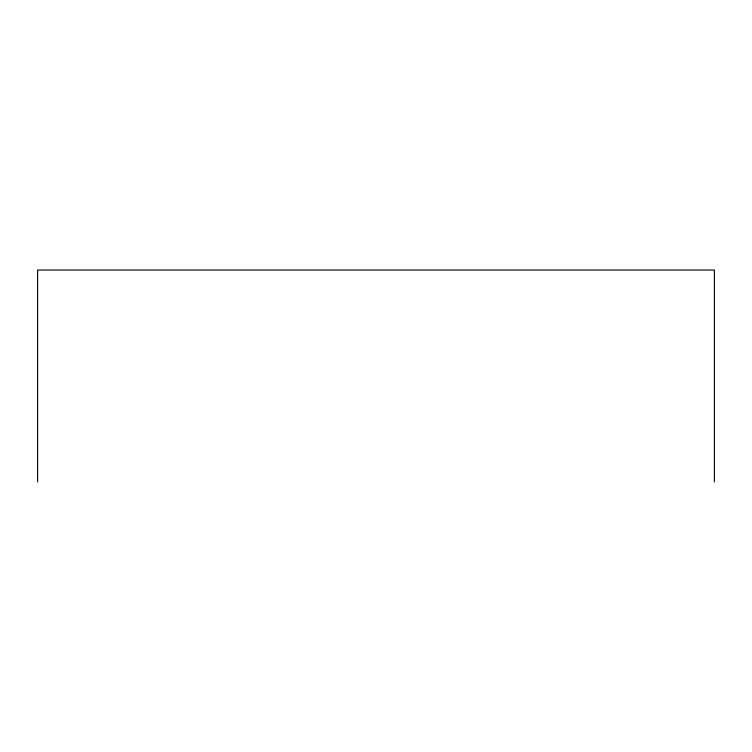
<?xml version="1.0" encoding="UTF-8"?>
<svg xmlns="http://www.w3.org/2000/svg" width="752" height="752" viewBox="0 0 752 752"><rect width="100%" height="100%" fill="white"/><g stroke="black" fill="none" stroke-linecap="round" stroke-linejoin="round"><path stroke-width="1.13" d="M714.4 481.966L714.4 270.034L37.6 270.034L37.6 481.966"/></g></svg>
